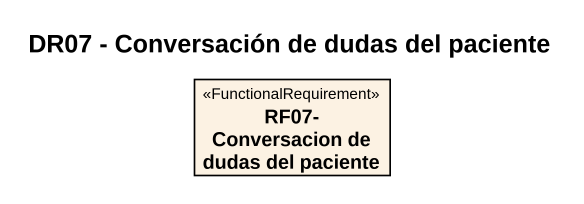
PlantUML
@startuml
title DR07 - Conversación de dudas del paciente
hide circle
hide empty members
class "RF07- Conversacion de dudas del paciente" as RF07_Conversacion_de_dudas <<FunctionalRequirement>>
@enduml
